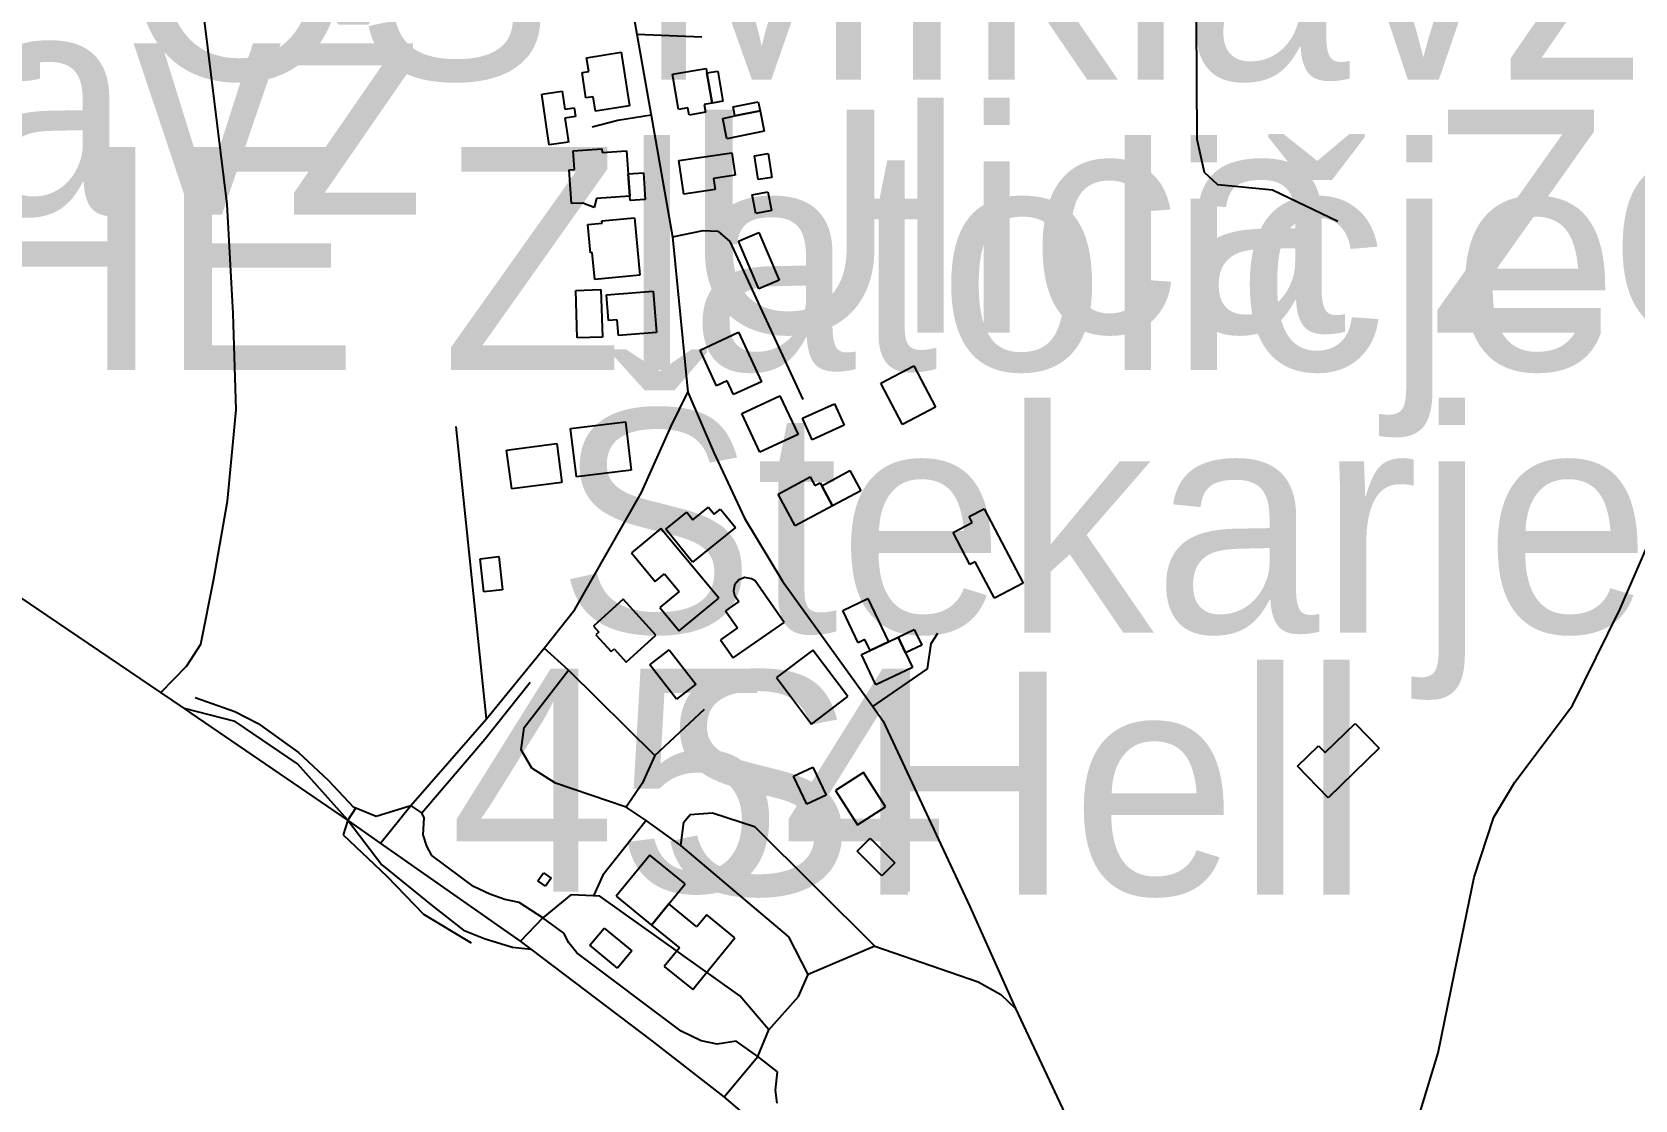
# Model space of a CAD drawing. Extents: x -8864 to 13231, y -7697 to 8949.
# Drawn here: x 1941.5 to 2387.3, y 1784.2 to 2081.2 of the extents above; entities that cross this region are included whole.
import ezdxf

# ---------------------------------------------------------------- set-up
doc = ezdxf.new("R2010")
doc.units = 0
for name, color, linetype in [('OSM_BUILDING_ALLOTMENT_HOUSE', 9, 'CONTINUOUS'), ('OSM_BUILDING_COMMERCIAL', 9, 'CONTINUOUS'), ('OSM_BUILDING_GARAGE', 9, 'CONTINUOUS'), ('OSM_BUILDING_HOUSE', 9, 'CONTINUOUS'), ('OSM_BUILDING_ROOF', 9, 'CONTINUOUS'), ('OSM_BUILDING_TRANSFORMER_TOWER', 9, 'CONTINUOUS'), ('OSM_BUILDING_YES', 9, 'CONTINUOUS'), ('OSM_HIGHWAY_BUSWAY', 8, 'CONTINUOUS'), ('OSM_HIGHWAY_FOOTWAY', 8, 'CONTINUOUS'), ('OSM_HIGHWAY_RESIDENTIAL', 8, 'CONTINUOUS'), ('OSM_HIGHWAY_SECONDARY', 8, 'CONTINUOUS'), ('OSM_HIGHWAY_SERVICE', 8, 'CONTINUOUS'), ('OSM_HIGHWAY_TRACK', 8, 'CONTINUOUS'), ('OSM_LABELS', 8, 'CONTINUOUS')]:
    doc.layers.add(name, color=color, linetype=linetype)

msp = doc.modelspace()

# ---------------------------------------------------------------- linework, layer by layer
at = {"layer": 'OSM_BUILDING_ALLOTMENT_HOUSE'}
for p, q in [((2066.072203, 1934.725007), (2071.271284, 1935.30322)), ((2071.271284, 1935.30322), (2072.297318, 1926.062922)), ((2067.098236, 1925.484708), (2066.072203, 1934.725007)), ((2072.297318, 1926.062922), (2067.098236, 1925.484708))]:
    msp.add_line(p, q, dxfattribs=at)
at = {"layer": 'OSM_BUILDING_COMMERCIAL'}
for p, q in [((2113.277414, 1852.296208), (2103.928256, 1840.865369)), ((2123.108962, 1844.256814), (2113.277414, 1852.296208)), ((2118.56838, 1838.708188), (2123.108962, 1844.256814)), ((2103.928256, 1840.865369), (2113.752147, 1832.825976)), ((2113.752147, 1832.825976), (2118.56838, 1838.708188))]:
    msp.add_line(p, q, dxfattribs=at)
at = {"layer": 'OSM_BUILDING_GARAGE'}
for p, q in [((2107.259037, 2041.739004), (2111.47037, 2042.05035)), ((2111.47037, 2042.05035), (2112.006358, 2034.644768)), ((2107.710798, 2035.567686), (2107.259037, 2041.739004)), ((2107.802682, 2034.344541), (2107.710798, 2035.567686)), ((2112.006358, 2034.644768), (2107.802682, 2034.344541)), ((2153.231477, 1874.234967), (2158.591355, 1876.770211)), ((2156.929793, 1866.429083), (2153.231477, 1874.234967)), ((2158.591355, 1876.770211), (2162.289671, 1868.975447)), ((2162.289671, 1868.975447), (2156.929793, 1866.429083))]:
    msp.add_line(p, q, dxfattribs=at)
at = {"layer": 'OSM_BUILDING_HOUSE'}
for p, q in [((2095.704671, 2074.018891), (2105.291196, 2075.564501)), ((2096.309572, 2070.260503), (2095.704671, 2074.018891)), ((2105.291196, 2075.564501), (2107.657199, 2060.708859)), ((2094.410644, 2069.971396), (2096.309572, 2070.260503)), ((2095.490276, 2062.910518), (2094.410644, 2069.971396)), ((2119.609728, 2069.493258), (2128.958886, 2071.049987)), ((2121.255976, 2059.663626), (2119.609728, 2069.493258)), ((2128.958886, 2071.049987), (2129.165624, 2069.849082)), ((2129.165624, 2069.849082), (2130.56685, 2061.431626)), ((2097.488745, 2063.221864), (2095.490276, 2062.910518)), ((2098.124273, 2059.174369), (2097.488745, 2063.221864)), ((2107.657199, 2060.708859), (2098.124273, 2059.174369)), ((2123.844031, 2060.097286), (2121.255976, 2059.663626)), ((2124.173281, 2058.118017), (2123.844031, 2060.097286)), ((2130.56685, 2061.431626), (2128.361643, 2061.064682)), ((2128.361643, 2061.064682), (2128.72152, 2058.874142)), ((2128.72152, 2058.874142), (2124.173281, 2058.118017)), ((2127.243725, 1992.746519), (2137.955825, 1997.694694)), ((2137.955825, 1997.694694), (2144.318766, 1983.939881)), ((2131.83025, 1982.827932), (2127.243725, 1992.746519)), ((2134.755212, 1984.18451), (2131.83025, 1982.827932)), ((2136.531628, 1980.348285), (2134.755212, 1984.18451)), ((2144.318766, 1983.939881), (2136.531628, 1980.348285)), ((2138.882318, 1975.122124), (2149.456591, 1980.048059)), ((2149.456591, 1980.048059), (2154.48722, 1969.27327)), ((2143.912946, 1964.336216), (2138.882318, 1975.122124)), ((2091.225345, 1970.907836), (2106.470369, 1972.764791)), ((2092.871593, 1957.45325), (2091.225345, 1970.907836)), ((2106.470369, 1972.764791), (2108.116618, 1959.321324)), ((2073.45352, 1964.90331), (2087.442802, 1966.726907)), ((2087.442802, 1966.726907), (2088.83637, 1955.963238)), ((2154.48722, 1969.27327), (2143.912946, 1964.336216)), ((2074.854746, 1954.15076), (2073.45352, 1964.90331)), ((2108.116618, 1959.321324), (2092.871593, 1957.45325)), ((2148.928261, 1952.705226), (2157.909885, 1957.508847)), ((2157.909885, 1957.508847), (2159.196256, 1955.095917)), ((2088.83637, 1955.963238), (2074.854746, 1954.15076)), ((2153.667924, 1943.842991), (2148.928261, 1952.705226)), ((2159.196256, 1955.095917), (2160.620452, 1955.863162)), ((2160.620452, 1955.863162), (2161.072213, 1955.006961)), ((2161.072213, 1955.006961), (2164.066088, 1949.402737)), ((2125.252913, 1945.522034), (2129.6327, 1949.058033)), ((2129.6327, 1949.058033), (2131.194721, 1947.123241)), ((2131.194721, 1947.123241), (2132.925196, 1948.513178)), ((2132.925196, 1948.513178), (2137.059959, 1943.387091)), ((2164.066088, 1949.402737), (2153.667924, 1943.842991)), ((2117.718456, 1942.920073), (2123.553066, 1947.634738)), ((2123.553066, 1947.634738), (2125.252913, 1945.522034)), ((2116.347859, 1943.164702), (2108.162559, 1936.381811)), ((2132.43515, 1923.761187), (2116.347859, 1943.164702)), ((2125.115088, 1933.757611), (2117.718456, 1942.920073)), ((2137.059959, 1943.387091), (2125.115088, 1933.757611)), ((2108.162559, 1936.381811), (2114.801151, 1928.375776)), ((2114.801151, 1928.375776), (2117.366236, 1930.499599)), ((2117.366236, 1930.499599), (2121.424429, 1925.607023)), ((2136.845564, 1927.475097), (2136.523971, 1925.684859)), ((2138.009423, 1928.853915), (2136.845564, 1927.475097)), ((2139.716927, 1929.476606), (2138.009423, 1928.853915)), ((2141.508658, 1929.154141), (2139.716927, 1929.476606)), ((2142.534692, 1928.609286), (2141.508658, 1929.154141)), ((2150.620451, 1917.022774), (2142.534692, 1928.609286)), ((2105.834841, 1923.47208), (2097.595943, 1915.988662)), ((2114.977262, 1913.420059), (2105.834841, 1923.47208)), ((2121.424429, 1925.607023), (2116.049237, 1921.148106)), ((2121.439743, 1914.643203), (2132.43515, 1923.761187)), ((2138.009423, 1922.838269), (2134.311107, 1920.258547)), ((2136.523971, 1925.684859), (2136.784308, 1924.595149)), ((2136.784308, 1924.595149), (2138.009423, 1922.838269)), ((2166.960422, 1920.358622), (2173.943577, 1923.68335)), ((2173.943577, 1923.68335), (2179.686304, 1911.62982)), ((2116.049237, 1921.148106), (2121.439743, 1914.643203)), ((2134.311107, 1920.258547), (2137.649546, 1915.477165)), ((2136.424431, 1907.126426), (2150.620451, 1917.022774)), ((2171.263638, 1911.329594), (2166.960422, 1920.358622)), ((2097.595943, 1915.988662), (2099.119679, 1914.320738)), ((2099.119679, 1914.320738), (2098.28507, 1913.564612)), ((2098.28507, 1913.564612), (2102.488746, 1908.938903)), ((2106.738363, 1905.93664), (2114.977262, 1913.420059)), ((2137.649546, 1915.477165), (2132.902225, 1912.174676)), ((2179.686304, 1911.62982), (2182.320301, 1912.886323)), ((2182.320301, 1912.886323), (2184.380026, 1908.56084)), ((2102.488746, 1908.938903), (2103.323355, 1909.695029)), ((2103.323355, 1909.695029), (2106.738363, 1905.93664)), ((2132.902225, 1912.174676), (2136.424431, 1907.126426)), ((2158.621983, 1909.283607), (2148.468843, 1901.644516)), ((2168.346333, 1896.373876), (2158.621983, 1909.283607)), ((2173.101311, 1912.208034), (2171.263638, 1911.329594)), ((2172.159504, 1908.049344), (2174.540821, 1909.183532)), ((2176.156441, 1899.654127), (2172.159504, 1908.049344)), ((2174.540821, 1909.183532), (2173.101311, 1912.208034)), ((2174.540821, 1909.183532), (2179.686304, 1911.62982)), ((2179.686304, 1911.62982), (2174.540821, 1909.183532)), ((2184.380026, 1908.56084), (2186.317239, 1904.491106)), ((2186.317239, 1904.491106), (2176.156441, 1899.654127)), ((2148.468843, 1901.644516), (2158.20085, 1888.734785)), ((2158.20085, 1888.734785), (2168.346333, 1896.373876)), ((2301.087542, 1880.795467), (2309.433638, 1888.890458)), ((2309.433638, 1888.890458), (2316.118172, 1882.007492)), ((2293.361661, 1877.01484), (2299.234556, 1882.70802)), ((2299.234556, 1882.70802), (2301.087542, 1880.795467)), ((2316.118172, 1882.007492), (2301.891524, 1868.219321)), ((2301.891524, 1868.219321), (2293.361661, 1877.01484)), ((2172.695491, 1875.235721), (2164.931325, 1870.276427)), ((2178.805752, 1865.672957), (2172.695491, 1875.235721)), ((2164.931325, 1870.276427), (2171.041586, 1860.713663)), ((2171.041586, 1860.713663), (2178.805752, 1865.672957))]:
    msp.add_line(p, q, dxfattribs=at)
at = {"layer": 'OSM_BUILDING_ROOF'}
for p, q in [((2129.165624, 2069.849082), (2132.151842, 2070.349459)), ((2130.56685, 2061.431626), (2129.165624, 2069.849082)), ((2132.151842, 2070.349459), (2133.560725, 2061.932003)), ((2133.560725, 2061.932003), (2130.56685, 2061.431626)), ((2118.56838, 1838.708188), (2113.752147, 1832.825976)), ((2126.378488, 1832.314479), (2118.56838, 1838.708188)), ((2113.752147, 1832.825976), (2121.508656, 1826.487865)), ((2129.119683, 1835.661447), (2126.378488, 1832.314479)), ((2136.960419, 1829.256619), (2129.119683, 1835.661447)), ((2126.761336, 1816.780548), (2136.960419, 1829.256619)), ((2121.508656, 1826.487865), (2117.30498, 1821.350659)), ((2117.30498, 1821.350659), (2125.206972, 1814.879115)), ((2125.206972, 1814.879115), (2126.761336, 1816.780548))]:
    msp.add_line(p, q, dxfattribs=at)
at = {"layer": 'OSM_BUILDING_TRANSFORMER_TOWER'}
for p, q in [((2082.14418, 1845.101896), (2083.683231, 1847.314675)), ((2083.683231, 1847.314675), (2085.788897, 1845.835782)), ((2085.788897, 1845.835782), (2084.249846, 1843.634123)), ((2084.249846, 1843.634123), (2082.14418, 1845.101896))]:
    msp.add_line(p, q, dxfattribs=at)
at = {"layer": 'OSM_BUILDING_YES'}
for p, q in [((2083.269754, 2063.96687), (2088.935911, 2064.778593)), ((2088.935911, 2064.778593), (2089.655666, 2059.719224)), ((2084.839433, 2052.936333), (2083.269754, 2063.96687)), ((2089.655666, 2059.719224), (2092.274349, 2060.086167)), ((2092.274349, 2060.086167), (2092.611256, 2057.695476)), ((2136.409117, 2060.375274), (2143.4229, 2061.787449)), ((2136.922134, 2057.851149), (2136.409117, 2060.375274)), ((2143.4229, 2061.787449), (2143.92826, 2059.263325)), ((2092.611256, 2057.695476), (2089.663323, 2057.284055)), ((2089.663323, 2057.284055), (2090.168683, 2053.703578)), ((2133.537754, 2057.17286), (2136.922134, 2057.851149)), ((2134.670985, 2051.535277), (2133.537754, 2057.17286)), ((2136.922134, 2057.851149), (2143.92826, 2059.263325)), ((2143.92826, 2059.263325), (2136.922134, 2057.851149)), ((2143.92826, 2059.263325), (2145.061491, 2053.625742)), ((2085.283537, 2049.833995), (2084.839433, 2052.936333)), ((2090.168683, 2053.703578), (2090.612787, 2050.60124)), ((2145.061491, 2053.625742), (2134.670985, 2051.535277)), ((2090.612787, 2050.60124), (2085.283537, 2049.833995)), ((2091.975728, 2048.121593), (2099.931318, 2048.699806)), ((2092.350919, 2042.973268), (2091.975728, 2048.121593)), ((2099.931318, 2048.699806), (2100.007888, 2047.654574)), ((2100.007888, 2047.654574), (2106.791962, 2048.154951)), ((2106.791962, 2048.154951), (2107.259037, 2041.739004)), ((2121.301918, 2045.430676), (2136.041582, 2047.643455)), ((2136.041582, 2047.643455), (2136.98339, 2041.405419)), ((2142.366238, 2046.787254), (2146.171752, 2047.398826)), ((2143.430557, 2040.160036), (2142.366238, 2046.787254)), ((2146.171752, 2047.398826), (2147.243728, 2040.771608)), ((2090.819525, 2042.862073), (2092.350919, 2042.973268)), ((2091.500996, 2033.555057), (2090.819525, 2042.862073)), ((2122.695486, 2036.112541), (2121.301918, 2045.430676)), ((2107.259037, 2041.739004), (2107.710798, 2035.567686)), ((2131.409116, 2037.424641), (2122.695486, 2036.112541)), ((2136.98339, 2041.405419), (2130.949698, 2040.50474)), ((2130.949698, 2040.50474), (2131.409116, 2037.424641)), ((2147.243728, 2040.771608), (2143.430557, 2040.160036)), ((2094.670981, 2033.632894), (2091.500996, 2033.555057)), ((2097.749082, 2032.365272), (2094.670981, 2033.632894)), ((2098.453523, 2034.900516), (2097.749082, 2032.365272)), ((2107.710798, 2035.567686), (2098.453523, 2034.900516)), ((2141.746024, 2035.923509), (2146.110496, 2036.77971)), ((2142.779715, 2030.697348), (2141.746024, 2035.923509)), ((2146.110496, 2036.77971), (2147.13653, 2031.564668)), ((2099.938975, 2028.662481), (2109.035454, 2029.507562)), ((2100.000231, 2028.062028), (2099.938975, 2028.662481)), ((2109.035454, 2029.507562), (2110.528563, 2013.584449)), ((2147.13653, 2031.564668), (2142.779715, 2030.697348)), ((2096.018607, 2027.683965), (2100.000231, 2028.062028)), ((2096.753676, 2019.800245), (2096.018607, 2027.683965)), ((2137.902226, 2023.024898), (2143.560726, 2025.437828)), ((2143.560726, 2025.437828), (2149.211568, 2012.227871)), ((2097.243722, 2019.855842), (2096.753676, 2019.800245)), ((2097.940506, 2012.405782), (2097.243722, 2019.855842)), ((2143.553069, 2009.814941), (2137.902226, 2023.024898)), ((2110.528563, 2013.584449), (2097.940506, 2012.405782)), ((2149.211568, 2012.227871), (2143.553069, 2009.814941)), ((2092.664855, 2009.359041), (2099.686295, 2009.570312)), ((2093.078331, 1996.160204), (2092.664855, 2009.359041)), ((2099.686295, 2009.570312), (2100.092114, 1996.382593)), ((2101.217689, 2008.124778), (2114.242193, 2009.103293)), ((2101.753677, 2000.963824), (2101.217689, 2008.124778)), ((2114.242193, 2009.103293), (2115.10743, 1997.616857)), ((2104.226877, 2001.152856), (2101.753677, 2000.963824)), ((2104.556127, 1996.816254), (2104.226877, 2001.152856)), ((2115.10743, 1997.616857), (2104.556127, 1996.816254)), ((2100.092114, 1996.382593), (2093.078331, 1996.160204)), ((2177.488754, 1983.52846), (2186.684773, 1988.376559)), ((2186.684773, 1988.376559), (2192.749092, 1976.879003)), ((2183.545416, 1972.030905), (2177.488754, 1983.52846)), ((2155.712335, 1973.787784), (2164.625046, 1977.779682)), ((2164.625046, 1977.779682), (2167.289672, 1971.819634)), ((2192.749092, 1976.879003), (2183.545416, 1972.030905)), ((2158.384617, 1967.827736), (2155.712335, 1973.787784)), ((2167.289672, 1971.819634), (2158.384617, 1967.827736)), ((2161.072213, 1955.006961), (2168.93592, 1959.21013)), ((2168.93592, 1959.21013), (2171.937452, 1953.617025)), ((2164.066088, 1949.402737), (2161.072213, 1955.006961)), ((2171.937452, 1953.617025), (2164.066088, 1949.402737)), ((2202.082937, 1946.444952), (2206.240671, 1948.624372)), ((2206.240671, 1948.624372), (2217.121224, 1927.897638)), ((2197.657209, 1942.008274), (2202.955832, 1944.788148)), ((2202.955832, 1944.788148), (2202.082937, 1946.444952)), ((2202.320303, 1933.1238), (2197.657209, 1942.008274)), ((2203.790441, 1933.891045), (2202.320303, 1933.1238)), ((2209.142662, 1923.705589), (2203.790441, 1933.891045)), ((2217.121224, 1927.897638), (2209.142662, 1923.705589)), ((2182.320301, 1912.886323), (2186.822599, 1915.021266)), ((2184.380026, 1908.56084), (2182.320301, 1912.886323)), ((2186.822599, 1915.021266), (2188.882323, 1910.695783)), ((2113.308042, 1905.213873), (2118.652606, 1909.350324)), ((2118.652606, 1909.350324), (2126.041581, 1899.79868)), ((2188.882323, 1910.695783), (2184.380026, 1908.56084)), ((2120.704674, 1895.662229), (2113.308042, 1905.213873)), ((2126.041581, 1899.79868), (2120.704674, 1895.662229)), ((2170.949703, 1853.34144), (2174.510193, 1856.955275)), ((2174.510193, 1856.955275), (2181.386151, 1850.183504)), ((2177.82566, 1846.569669), (2170.949703, 1853.34144)), ((2181.386151, 1850.183504), (2177.82566, 1846.569669)), ((2096.59288, 1827.232871), (2100.574503, 1832.014253)), ((2100.574503, 1832.014253), (2108.223815, 1825.653903)), ((2104.242191, 1820.861402), (2096.59288, 1827.232871)), ((2108.223815, 1825.653903), (2104.242191, 1820.861402))]:
    msp.add_line(p, q, dxfattribs=at)
at = {"layer": 'OSM_HIGHWAY_BUSWAY'}
for p, q in [((1997.955809, 1889.490911), (1983.836359, 1893.026909)), ((2015.291186, 1877.704248), (1997.955809, 1889.490911)), ((2029.303439, 1862.036883), (2015.291186, 1877.704248)), ((2029.303439, 1862.036883), (2038.767452, 1849.60529)), ((2038.767452, 1849.60529), (2052.91753, 1838.074376)), ((2052.91753, 1838.074376), (2061.470364, 1831.4138)), ((2061.470364, 1831.4138), (2067.488742, 1829.00087)), ((2067.488742, 1829.00087), (2075.038513, 1826.699135)), ((2075.038513, 1826.699135), (2080.245252, 1826.15428))]:
    msp.add_line(p, q, dxfattribs=at)
at = {"layer": 'OSM_HIGHWAY_FOOTWAY'}
for p, q in [((2067.36623, 1884.564975), (2079.984915, 1900.365774)), ((1986.799606, 1896.118128), (1997.886896, 1892.226306)), ((1997.886896, 1892.226306), (2004.372349, 1888.923816)), ((2004.372349, 1888.923816), (2015.582151, 1880.795467)), ((2049.839429, 1864.060631), (2067.36623, 1884.564975)), ((2015.582151, 1880.795467), (2023.836363, 1873.123017)), ((2023.836363, 1873.123017), (2030.796548, 1865.695196)), ((2031.470361, 1865.417209), (2029.303439, 1862.036883)), ((2030.796548, 1865.695196), (2031.470361, 1865.417209)), ((2031.470361, 1865.417209), (2037.167146, 1863.104354)), ((2037.167146, 1863.104354), (2046.814926, 1866.05102)), ((2049.839429, 1864.060631), (2046.814926, 1866.05102)), ((2050.559184, 1862.626216), (2049.839429, 1864.060631)), ((2029.303439, 1862.036883), (2027.955812, 1857.967149)), ((2050.237591, 1857.911551), (2050.559184, 1862.626216)), ((2027.955812, 1857.967149), (2040.168677, 1846.447354)), ((2051.278939, 1854.798093), (2050.237591, 1857.911551)), ((2052.66485, 1852.196132), (2051.278939, 1854.798093)), ((2064.203902, 1843.578525), (2052.66485, 1852.196132)), ((2040.168677, 1846.447354), (2050.29119, 1835.872717)), ((2068.759799, 1841.432463), (2064.203902, 1843.578525)), ((2072.932846, 1839.942451), (2068.759799, 1841.432463)), ((2076.937441, 1839.130728), (2072.932846, 1839.942451)), ((2083.50712, 1834.849724), (2076.937441, 1839.130728)), ((2050.29119, 1835.872717), (2063.599002, 1827.933399)), ((2089.364701, 1830.613197), (2083.50712, 1834.849724)), ((2090.735299, 1827.855563), (2089.364701, 1830.613197)), ((2092.948163, 1825.086809), (2090.735299, 1827.855563)), ((2121.968074, 1803.281484), (2092.948163, 1825.086809)), ((2127.511719, 1800.612806), (2121.968074, 1803.281484)), ((2132.036988, 1799.689888), (2127.511719, 1800.612806)), ((2137.320296, 1800.501611), (2132.036988, 1799.689888)), ((2143.308046, 1796.320681), (2137.320296, 1800.501611)), ((2148.82872, 1791.995199), (2143.308046, 1796.320681)), ((2148.24679, 1786.913591), (2148.82872, 1791.995199)), ((2148.698552, 1783.299756), (2148.24679, 1786.913591))]:
    msp.add_line(p, q, dxfattribs=at)
at = {"layer": 'OSM_HIGHWAY_RESIDENTIAL'}
for p, q in [((2106.102835, 2100.761271), (2109.670982, 2080.601631)), ((2109.670982, 2080.601631), (2113.568379, 2058.573916)), ((2113.568379, 2058.573916), (2113.652606, 2058.084658)), ((2113.652606, 2058.084658), (2119.625042, 2024.236923)), ((2119.625042, 2024.236923), (2123.813403, 1981.037694)), ((2119.24985, 1971.619483), (2123.813403, 1981.037694)), ((2123.813403, 1981.037694), (2131.026268, 1964.45853)), ((2110.934382, 1953.116648), (2119.24985, 1971.619483)), ((2131.026268, 1964.45853), (2139.594416, 1945.966814)), ((2092.45046, 1920.603251), (2110.934382, 1953.116648)), ((2383.055392, 1920.603251), (2398.3923, 1956.063313)), ((2139.594416, 1945.966814), (2150.19166, 1928.52033)), ((2150.19166, 1928.52033), (2175.291204, 1893.627362)), ((2083.897626, 1909.839582), (2092.45046, 1920.603251)), ((2369.916034, 1893.905349), (2383.055392, 1920.603251)), ((2067.817991, 1890.15808), (2083.897626, 1909.839582)), ((2175.291204, 1893.627362), (2178.200852, 1889.579866)), ((2353.897655, 1872.555923), (2369.916034, 1893.905349)), ((2046.814926, 1866.05102), (2067.817991, 1890.15808)), ((2178.200852, 1889.579866), (2202.297332, 1837.98542)), ((2348.047731, 1862.815248), (2353.897655, 1872.555923)), ((2038.384604, 1855.576458), (2046.814926, 1866.05102)), ((2342.504086, 1846.180487), (2348.047731, 1862.815248)), ((2337.052324, 1819.58266), (2342.504086, 1846.180487)), ((2202.297332, 1837.98542), (2214.931331, 1809.652953)), ((2332.54237, 1797.265838), (2337.052324, 1819.58266)), ((2214.931331, 1809.652953), (2239.877735, 1756.790885)), ((2326.684789, 1778.118072), (2332.54237, 1797.265838))]:
    msp.add_line(p, q, dxfattribs=at)
at = {"layer": 'OSM_HIGHWAY_SECONDARY'}
for p, q in [((1945.620428, 1918.968686), (1919.640333, 1936.504125)), ((1977.228395, 1897.541423), (1945.620428, 1918.968686)), ((1983.836359, 1893.026909), (1977.228395, 1897.541423)), ((1985.735287, 1891.737048), (1983.836359, 1893.026909)), ((2029.303439, 1862.036883), (1985.735287, 1891.737048)), ((2038.384604, 1855.576458), (2029.303439, 1862.036883)), ((2077.350917, 1828.34482), (2038.384604, 1855.576458)), ((2080.245252, 1826.15428), (2077.350917, 1828.34482)), ((2113.912943, 1800.623925), (2080.245252, 1826.15428)), ((2133.966544, 1785.089994), (2113.912943, 1800.623925)), ((2159.594418, 1763.217952), (2133.966544, 1785.089994))]:
    msp.add_line(p, q, dxfattribs=at)
at = {"layer": 'OSM_HIGHWAY_SERVICE'}
for p, q in [((1995.750602, 2033.343787), (1987.213082, 2102.295761)), ((2265.191673, 2084.504573), (2265.383097, 2051.368485)), ((2109.670982, 2080.601631), (2127.756742, 2079.901103)), ((2104.349389, 2056.605766), (2097.259036, 2054.715452)), ((2113.652606, 2058.084658), (2104.349389, 2056.605766)), ((2265.383097, 2051.368485), (2267.481107, 2042.183784)), ((2267.481107, 2042.183784), (2271.202394, 2038.825697)), ((2271.202394, 2038.825697), (2276.148795, 2038.336439)), ((2276.148795, 2038.336439), (2286.478046, 2037.357924)), ((2286.478046, 2037.357924), (2304.602091, 2028.584644)), ((1997.358566, 2002.965333), (1995.750602, 2033.343787)), ((2119.625042, 2024.236923), (2128.108963, 2026.016041)), ((2128.108963, 2026.016041), (2132.220755, 2025.815891)), ((2132.220755, 2025.815891), (2135.505595, 2022.935942)), ((2135.505595, 2022.935942), (2155.834846, 1979.002826)), ((1998.262088, 1976.156236), (1997.358566, 2002.965333)), ((1995.850143, 1950.692598), (1998.262088, 1976.156236)), ((1992.014001, 1929.143021), (1995.850143, 1950.692598)), ((1988.361627, 1910.996009), (1992.014001, 1929.143021)), ((2191.485693, 1911.107204), (2193.338679, 1913.987153)), ((1984.533143, 1904.902527), (1988.361627, 1910.996009)), ((2090.620444, 1903.75722), (2083.897626, 1909.839582)), ((2190.459659, 1904.135282), (2191.485693, 1911.107204)), ((1977.228395, 1897.541423), (1984.533143, 1904.902527)), ((2078.35398, 1887.800748), (2090.620444, 1903.75722)), ((2090.620444, 1903.75722), (2114.693954, 1879.972625)), ((2175.291204, 1893.627362), (2190.459659, 1904.135282)), ((2114.693954, 1879.972625), (2128.438212, 1892.904595)), ((2077.511714, 1881.596071), (2078.35398, 1887.800748)), ((2080.429019, 1876.436626), (2077.511714, 1881.596071)), ((2114.693954, 1879.972625), (2111.187062, 1872.166741)), ((2087.014012, 1872.277936), (2080.429019, 1876.436626)), ((2106.738363, 1865.61736), (2087.014012, 1872.277936)), ((2111.187062, 1872.166741), (2106.738363, 1865.61736)), ((2112.274352, 1861.914569), (2106.738363, 1865.61736)), ((2112.274352, 1861.914569), (2100.168684, 1846.736461)), ((2121.868533, 1854.920408), (2112.274352, 1861.914569)), ((2151.914478, 1829.567965), (2121.868533, 1854.920408)), ((2100.168684, 1846.736461), (2097.634227, 1840.943206)), ((2091.332542, 1841.265671), (2083.50712, 1834.849724)), ((2097.634227, 1840.943206), (2091.332542, 1841.265671)), ((2099.341731, 1840.85425), (2097.634227, 1840.943206)), ((2138.300388, 1813.166713), (2099.341731, 1840.85425)), ((2083.50712, 1834.849724), (2077.350917, 1828.34482)), ((2157.312641, 1819.104522), (2151.914478, 1829.567965)), ((2154.632702, 1812.966562), (2157.312641, 1819.104522)), ((2146.370833, 1803.692905), (2138.300388, 1813.166713)), ((2146.370833, 1803.692905), (2154.632702, 1812.966562)), ((2143.308046, 1796.320681), (2146.370833, 1803.692905)), ((2133.966544, 1785.089994), (2143.308046, 1796.320681))]:
    msp.add_line(p, q, dxfattribs=at)
at = {"layer": 'OSM_HIGHWAY_TRACK'}
for p, q in [((2067.817991, 1890.15808), (2059.418297, 1971.47493)), ((2122.756742, 1861.469789), (2124.510188, 1863.615851)), ((2124.510188, 1863.615851), (2130.689361, 1864.016153)), ((2130.689361, 1864.016153), (2142.366238, 1860.235525)), ((2121.868533, 1854.920408), (2122.756742, 1861.469789)), ((2142.366238, 1860.235525), (2175.850163, 1826.954884)), ((2175.850163, 1826.954884), (2157.312641, 1819.104522)), ((2175.850163, 1826.954884), (2204.548481, 1817.047416)), ((2204.548481, 1817.047416), (2210.857823, 1813.533656)), ((2210.857823, 1813.533656), (2214.931331, 1809.652953))]:
    msp.add_line(p, q, dxfattribs=at)

# ---------------------------------------------------------------- texts
at = {"layer": 'OSM_LABELS'}
for s, p in [('Športna dvorana OŠ MIklavž', (1330.257202, 2067.979418)), ('Vrtec vrtiljak Miklavž', (1301.002858, 2030.406725)), ('Ulica Zofke Kukovič', (2122.21043, 1997.570943)), ('Kanal HE Zlatoličje', (1681.759585, 1987.190698)), ('Štekarjeva ulica', (2087.339677, 1914.171375)), ('454', (2057.662547, 1842.104053)), ('SHell', (2115.20059, 1841.27679))]:
    msp.add_text(s, height=62.042552, dxfattribs=at).set_placement(p)

doc.saveas('drawing.dxf')
